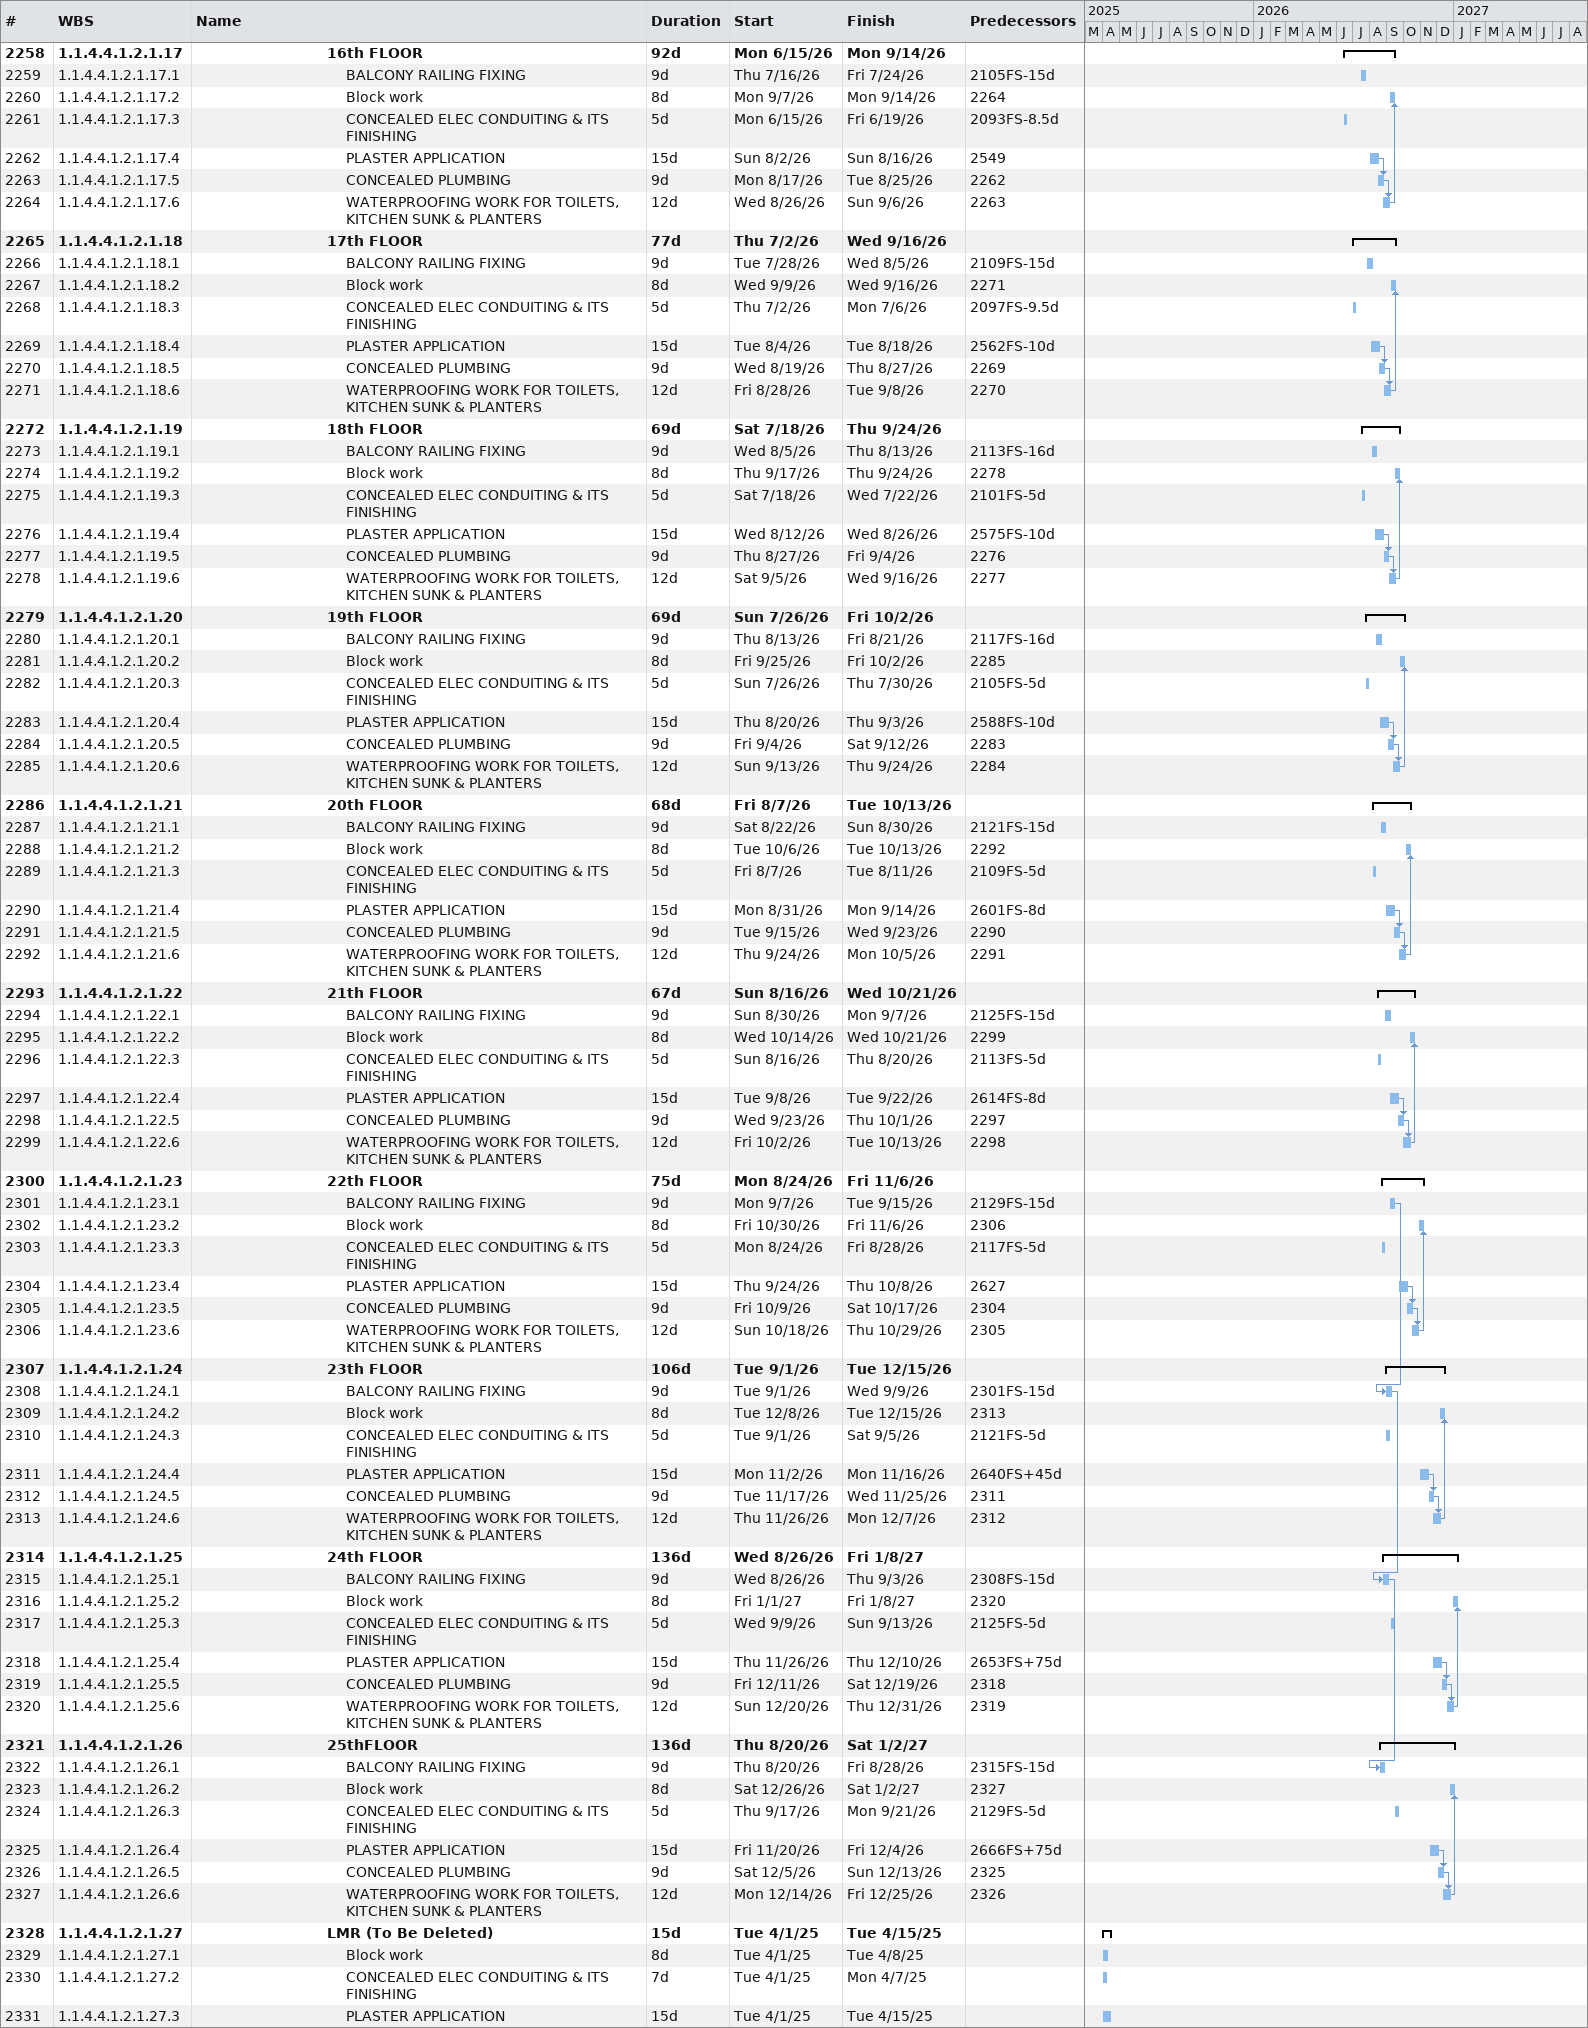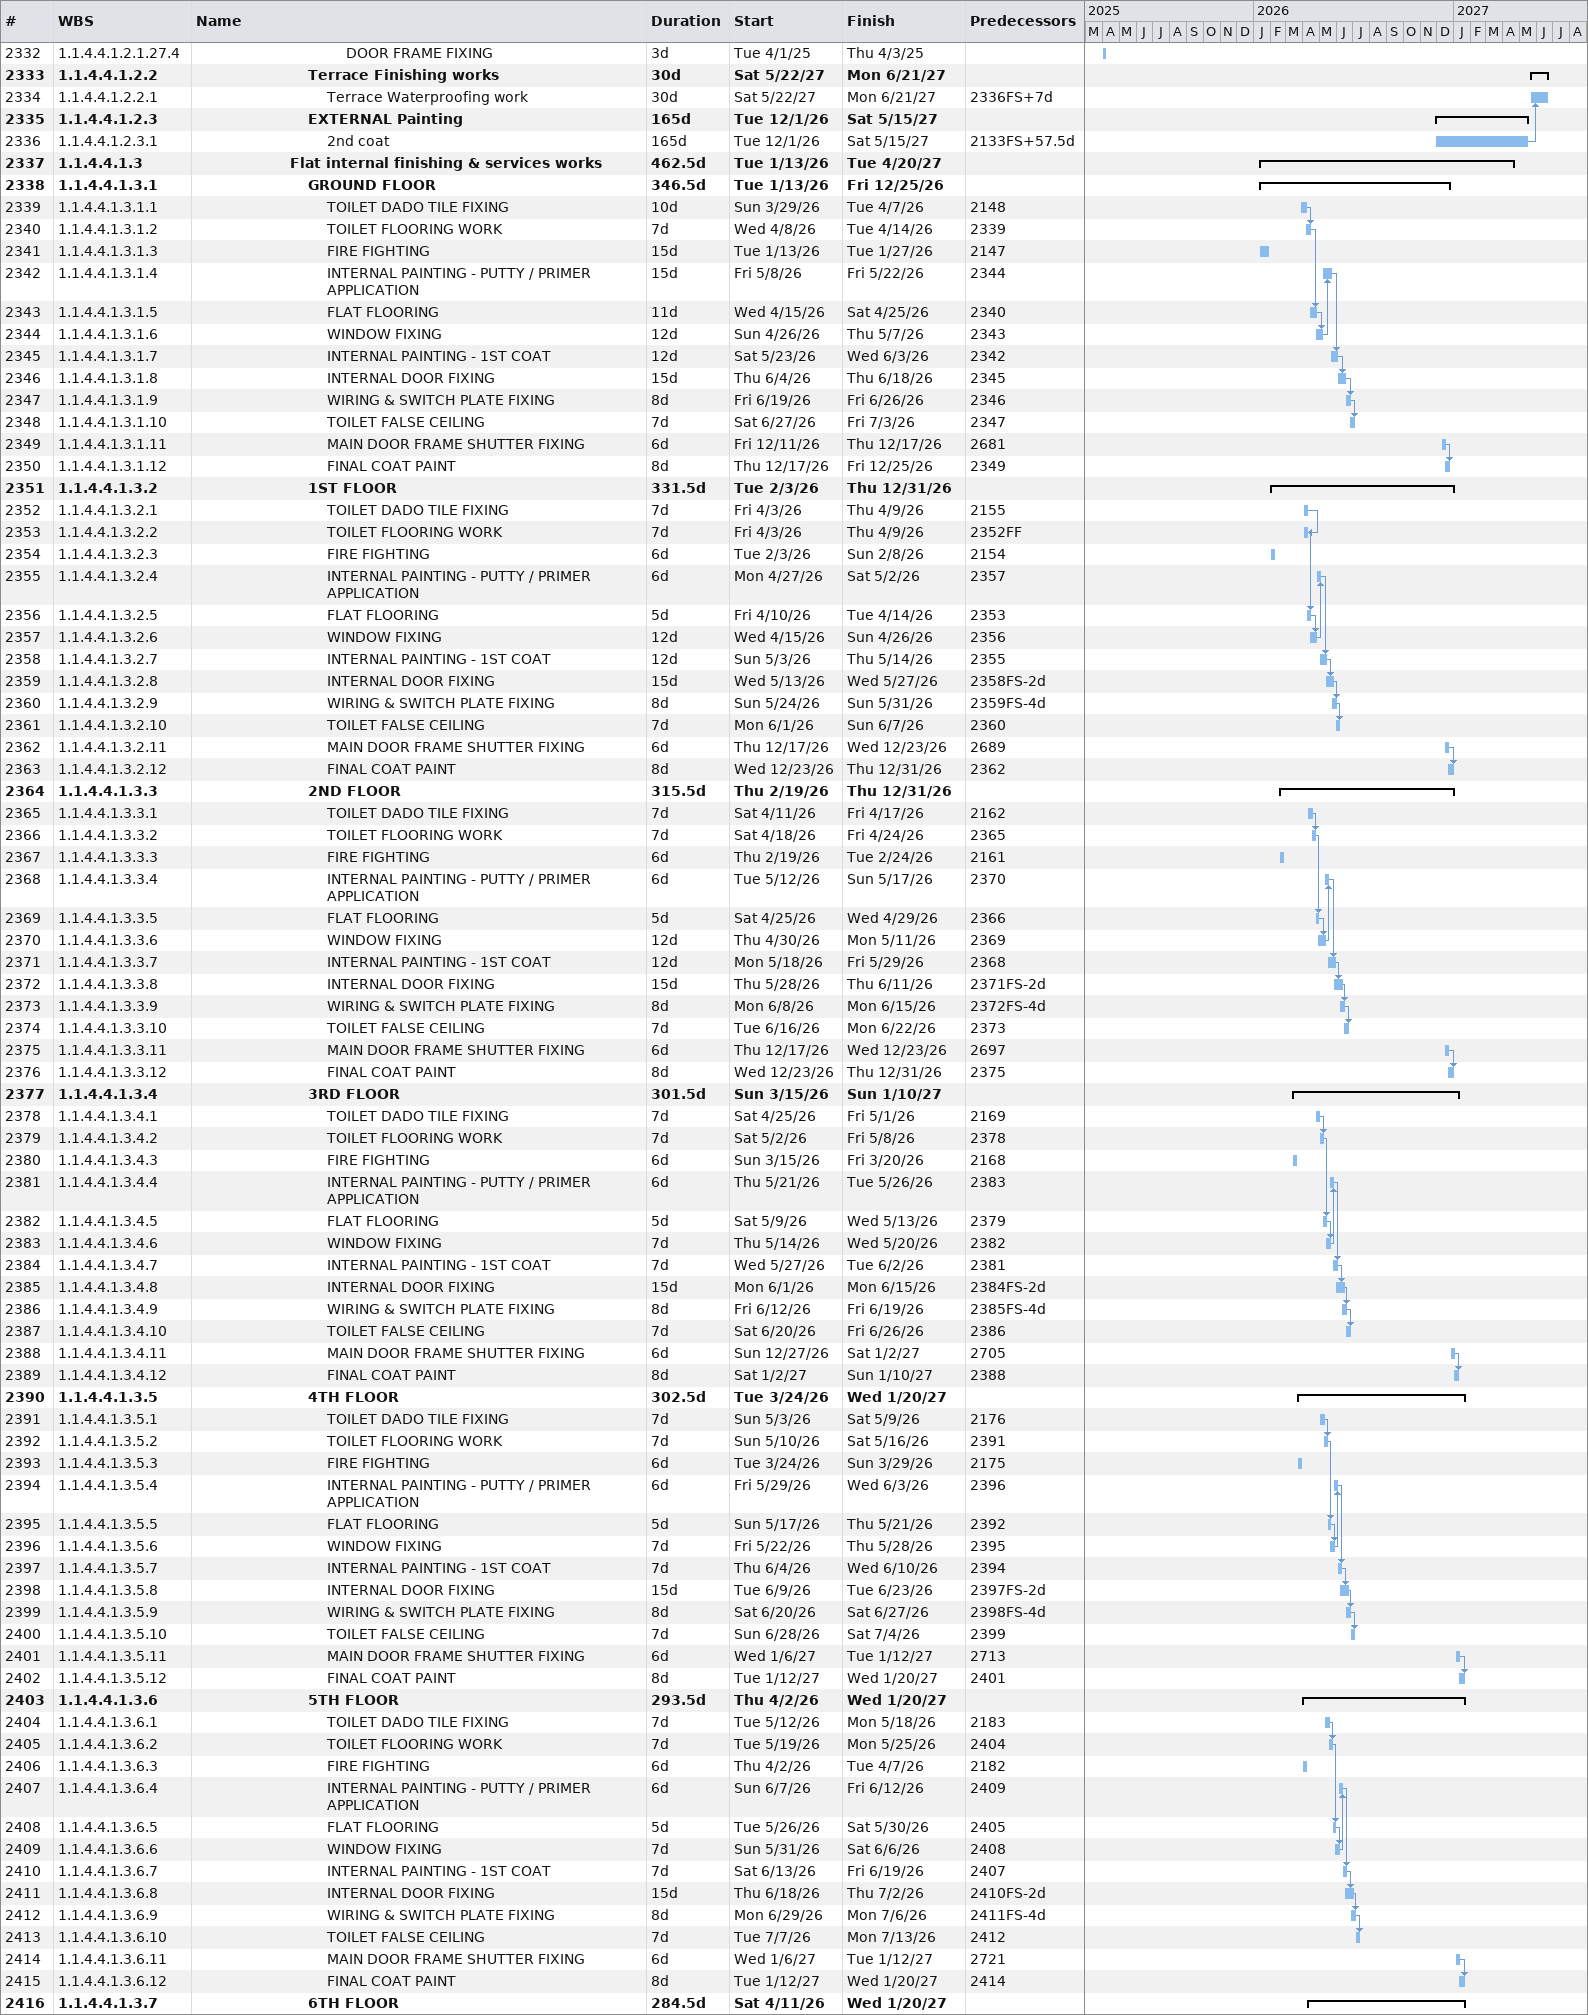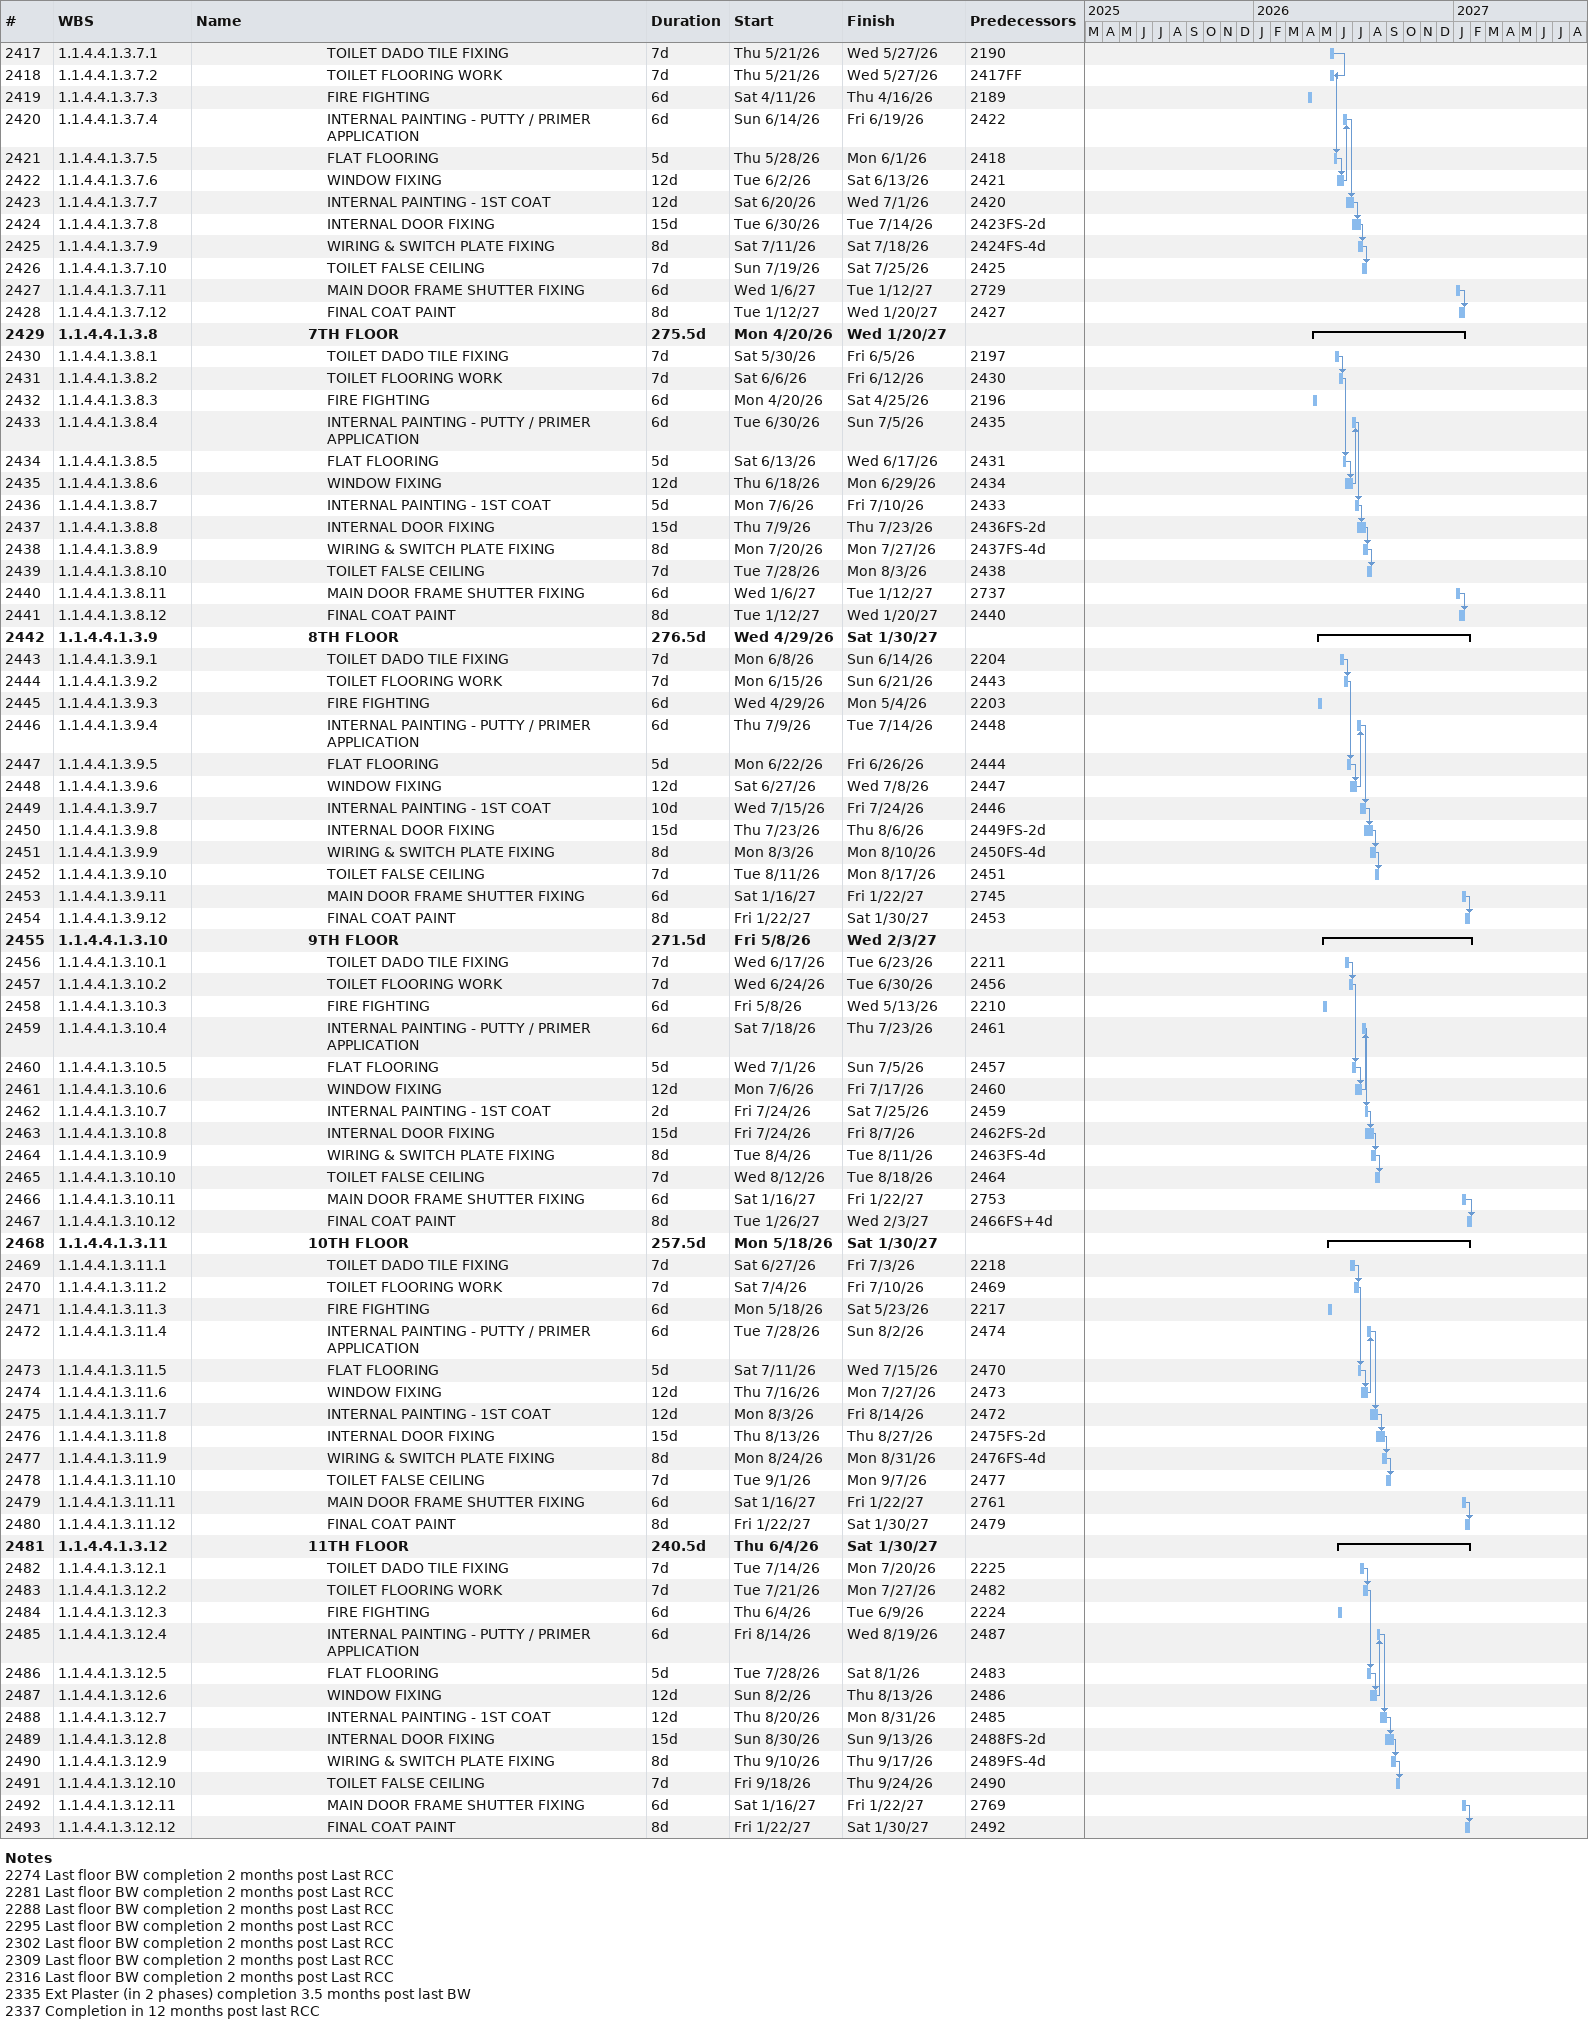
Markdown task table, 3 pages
| ID | WBS | Task | Duration | Start | Finish | Predecessors |
|---|---|---|---|---|---|---|
| 2258 | 1.1.4.4.1.2.1.17 | **16th FLOOR** | 92d | 2026-06-15 | 2026-09-14 |  |
| 2259 | 1.1.4.4.1.2.1.17.1 | BALCONY RAILING FIXING | 9d | 2026-07-16 | 2026-07-24 | 2105FS-15d |
| 2260 | 1.1.4.4.1.2.1.17.2 | Block work | 8d | 2026-09-07 | 2026-09-14 | 2264 |
| 2261 | 1.1.4.4.1.2.1.17.3 | CONCEALED ELEC CONDUITING & ITS FINISHING | 5d | 2026-06-15 | 2026-06-19 | 2093FS-8.5d |
| 2262 | 1.1.4.4.1.2.1.17.4 | PLASTER APPLICATION | 15d | 2026-08-02 | 2026-08-16 | 2549 |
| 2263 | 1.1.4.4.1.2.1.17.5 | CONCEALED PLUMBING | 9d | 2026-08-17 | 2026-08-25 | 2262 |
| 2264 | 1.1.4.4.1.2.1.17.6 | WATERPROOFING WORK FOR TOILETS, KITCHEN SUNK & PLANTERS | 12d | 2026-08-26 | 2026-09-06 | 2263 |
| 2265 | 1.1.4.4.1.2.1.18 | **17th FLOOR** | 77d | 2026-07-02 | 2026-09-16 |  |
| 2266 | 1.1.4.4.1.2.1.18.1 | BALCONY RAILING FIXING | 9d | 2026-07-28 | 2026-08-05 | 2109FS-15d |
| 2267 | 1.1.4.4.1.2.1.18.2 | Block work | 8d | 2026-09-09 | 2026-09-16 | 2271 |
| 2268 | 1.1.4.4.1.2.1.18.3 | CONCEALED ELEC CONDUITING & ITS FINISHING | 5d | 2026-07-02 | 2026-07-06 | 2097FS-9.5d |
| 2269 | 1.1.4.4.1.2.1.18.4 | PLASTER APPLICATION | 15d | 2026-08-04 | 2026-08-18 | 2562FS-10d |
| 2270 | 1.1.4.4.1.2.1.18.5 | CONCEALED PLUMBING | 9d | 2026-08-19 | 2026-08-27 | 2269 |
| 2271 | 1.1.4.4.1.2.1.18.6 | WATERPROOFING WORK FOR TOILETS, KITCHEN SUNK & PLANTERS | 12d | 2026-08-28 | 2026-09-08 | 2270 |
| 2272 | 1.1.4.4.1.2.1.19 | **18th FLOOR** | 69d | 2026-07-18 | 2026-09-24 |  |
| 2273 | 1.1.4.4.1.2.1.19.1 | BALCONY RAILING FIXING | 9d | 2026-08-05 | 2026-08-13 | 2113FS-16d |
| 2274 | 1.1.4.4.1.2.1.19.2 | Block work | 8d | 2026-09-17 | 2026-09-24 | 2278 |
| 2275 | 1.1.4.4.1.2.1.19.3 | CONCEALED ELEC CONDUITING & ITS FINISHING | 5d | 2026-07-18 | 2026-07-22 | 2101FS-5d |
| 2276 | 1.1.4.4.1.2.1.19.4 | PLASTER APPLICATION | 15d | 2026-08-12 | 2026-08-26 | 2575FS-10d |
| 2277 | 1.1.4.4.1.2.1.19.5 | CONCEALED PLUMBING | 9d | 2026-08-27 | 2026-09-04 | 2276 |
| 2278 | 1.1.4.4.1.2.1.19.6 | WATERPROOFING WORK FOR TOILETS, KITCHEN SUNK & PLANTERS | 12d | 2026-09-05 | 2026-09-16 | 2277 |
| 2279 | 1.1.4.4.1.2.1.20 | **19th FLOOR** | 69d | 2026-07-26 | 2026-10-02 |  |
| 2280 | 1.1.4.4.1.2.1.20.1 | BALCONY RAILING FIXING | 9d | 2026-08-13 | 2026-08-21 | 2117FS-16d |
| 2281 | 1.1.4.4.1.2.1.20.2 | Block work | 8d | 2026-09-25 | 2026-10-02 | 2285 |
| 2282 | 1.1.4.4.1.2.1.20.3 | CONCEALED ELEC CONDUITING & ITS FINISHING | 5d | 2026-07-26 | 2026-07-30 | 2105FS-5d |
| 2283 | 1.1.4.4.1.2.1.20.4 | PLASTER APPLICATION | 15d | 2026-08-20 | 2026-09-03 | 2588FS-10d |
| 2284 | 1.1.4.4.1.2.1.20.5 | CONCEALED PLUMBING | 9d | 2026-09-04 | 2026-09-12 | 2283 |
| 2285 | 1.1.4.4.1.2.1.20.6 | WATERPROOFING WORK FOR TOILETS, KITCHEN SUNK & PLANTERS | 12d | 2026-09-13 | 2026-09-24 | 2284 |
| 2286 | 1.1.4.4.1.2.1.21 | **20th FLOOR** | 68d | 2026-08-07 | 2026-10-13 |  |
| 2287 | 1.1.4.4.1.2.1.21.1 | BALCONY RAILING FIXING | 9d | 2026-08-22 | 2026-08-30 | 2121FS-15d |
| 2288 | 1.1.4.4.1.2.1.21.2 | Block work | 8d | 2026-10-06 | 2026-10-13 | 2292 |
| 2289 | 1.1.4.4.1.2.1.21.3 | CONCEALED ELEC CONDUITING & ITS FINISHING | 5d | 2026-08-07 | 2026-08-11 | 2109FS-5d |
| 2290 | 1.1.4.4.1.2.1.21.4 | PLASTER APPLICATION | 15d | 2026-08-31 | 2026-09-14 | 2601FS-8d |
| 2291 | 1.1.4.4.1.2.1.21.5 | CONCEALED PLUMBING | 9d | 2026-09-15 | 2026-09-23 | 2290 |
| 2292 | 1.1.4.4.1.2.1.21.6 | WATERPROOFING WORK FOR TOILETS, KITCHEN SUNK & PLANTERS | 12d | 2026-09-24 | 2026-10-05 | 2291 |
| 2293 | 1.1.4.4.1.2.1.22 | **21th FLOOR** | 67d | 2026-08-16 | 2026-10-21 |  |
| 2294 | 1.1.4.4.1.2.1.22.1 | BALCONY RAILING FIXING | 9d | 2026-08-30 | 2026-09-07 | 2125FS-15d |
| 2295 | 1.1.4.4.1.2.1.22.2 | Block work | 8d | 2026-10-14 | 2026-10-21 | 2299 |
| 2296 | 1.1.4.4.1.2.1.22.3 | CONCEALED ELEC CONDUITING & ITS FINISHING | 5d | 2026-08-16 | 2026-08-20 | 2113FS-5d |
| 2297 | 1.1.4.4.1.2.1.22.4 | PLASTER APPLICATION | 15d | 2026-09-08 | 2026-09-22 | 2614FS-8d |
| 2298 | 1.1.4.4.1.2.1.22.5 | CONCEALED PLUMBING | 9d | 2026-09-23 | 2026-10-01 | 2297 |
| 2299 | 1.1.4.4.1.2.1.22.6 | WATERPROOFING WORK FOR TOILETS, KITCHEN SUNK & PLANTERS | 12d | 2026-10-02 | 2026-10-13 | 2298 |
| 2300 | 1.1.4.4.1.2.1.23 | **22th FLOOR** | 75d | 2026-08-24 | 2026-11-06 |  |
| 2301 | 1.1.4.4.1.2.1.23.1 | BALCONY RAILING FIXING | 9d | 2026-09-07 | 2026-09-15 | 2129FS-15d |
| 2302 | 1.1.4.4.1.2.1.23.2 | Block work | 8d | 2026-10-30 | 2026-11-06 | 2306 |
| 2303 | 1.1.4.4.1.2.1.23.3 | CONCEALED ELEC CONDUITING & ITS FINISHING | 5d | 2026-08-24 | 2026-08-28 | 2117FS-5d |
| 2304 | 1.1.4.4.1.2.1.23.4 | PLASTER APPLICATION | 15d | 2026-09-24 | 2026-10-08 | 2627 |
| 2305 | 1.1.4.4.1.2.1.23.5 | CONCEALED PLUMBING | 9d | 2026-10-09 | 2026-10-17 | 2304 |
| 2306 | 1.1.4.4.1.2.1.23.6 | WATERPROOFING WORK FOR TOILETS, KITCHEN SUNK & PLANTERS | 12d | 2026-10-18 | 2026-10-29 | 2305 |
| 2307 | 1.1.4.4.1.2.1.24 | **23th FLOOR** | 106d | 2026-09-01 | 2026-12-15 |  |
| 2308 | 1.1.4.4.1.2.1.24.1 | BALCONY RAILING FIXING | 9d | 2026-09-01 | 2026-09-09 | 2301FS-15d |
| 2309 | 1.1.4.4.1.2.1.24.2 | Block work | 8d | 2026-12-08 | 2026-12-15 | 2313 |
| 2310 | 1.1.4.4.1.2.1.24.3 | CONCEALED ELEC CONDUITING & ITS FINISHING | 5d | 2026-09-01 | 2026-09-05 | 2121FS-5d |
| 2311 | 1.1.4.4.1.2.1.24.4 | PLASTER APPLICATION | 15d | 2026-11-02 | 2026-11-16 | 2640FS+45d |
| 2312 | 1.1.4.4.1.2.1.24.5 | CONCEALED PLUMBING | 9d | 2026-11-17 | 2026-11-25 | 2311 |
| 2313 | 1.1.4.4.1.2.1.24.6 | WATERPROOFING WORK FOR TOILETS, KITCHEN SUNK & PLANTERS | 12d | 2026-11-26 | 2026-12-07 | 2312 |
| 2314 | 1.1.4.4.1.2.1.25 | **24th FLOOR** | 136d | 2026-08-26 | 2027-01-08 |  |
| 2315 | 1.1.4.4.1.2.1.25.1 | BALCONY RAILING FIXING | 9d | 2026-08-26 | 2026-09-03 | 2308FS-15d |
| 2316 | 1.1.4.4.1.2.1.25.2 | Block work | 8d | 2027-01-01 | 2027-01-08 | 2320 |
| 2317 | 1.1.4.4.1.2.1.25.3 | CONCEALED ELEC CONDUITING & ITS FINISHING | 5d | 2026-09-09 | 2026-09-13 | 2125FS-5d |
| 2318 | 1.1.4.4.1.2.1.25.4 | PLASTER APPLICATION | 15d | 2026-11-26 | 2026-12-10 | 2653FS+75d |
| 2319 | 1.1.4.4.1.2.1.25.5 | CONCEALED PLUMBING | 9d | 2026-12-11 | 2026-12-19 | 2318 |
| 2320 | 1.1.4.4.1.2.1.25.6 | WATERPROOFING WORK FOR TOILETS, KITCHEN SUNK & PLANTERS | 12d | 2026-12-20 | 2026-12-31 | 2319 |
| 2321 | 1.1.4.4.1.2.1.26 | **25thFLOOR** | 136d | 2026-08-20 | 2027-01-02 |  |
| 2322 | 1.1.4.4.1.2.1.26.1 | BALCONY RAILING FIXING | 9d | 2026-08-20 | 2026-08-28 | 2315FS-15d |
| 2323 | 1.1.4.4.1.2.1.26.2 | Block work | 8d | 2026-12-26 | 2027-01-02 | 2327 |
| 2324 | 1.1.4.4.1.2.1.26.3 | CONCEALED ELEC CONDUITING & ITS FINISHING | 5d | 2026-09-17 | 2026-09-21 | 2129FS-5d |
| 2325 | 1.1.4.4.1.2.1.26.4 | PLASTER APPLICATION | 15d | 2026-11-20 | 2026-12-04 | 2666FS+75d |
| 2326 | 1.1.4.4.1.2.1.26.5 | CONCEALED PLUMBING | 9d | 2026-12-05 | 2026-12-13 | 2325 |
| 2327 | 1.1.4.4.1.2.1.26.6 | WATERPROOFING WORK FOR TOILETS, KITCHEN SUNK & PLANTERS | 12d | 2026-12-14 | 2026-12-25 | 2326 |
| 2328 | 1.1.4.4.1.2.1.27 | **LMR (To Be Deleted)** | 15d | 2025-04-01 | 2025-04-15 |  |
| 2329 | 1.1.4.4.1.2.1.27.1 | Block work | 8d | 2025-04-01 | 2025-04-08 |  |
| 2330 | 1.1.4.4.1.2.1.27.2 | CONCEALED ELEC CONDUITING & ITS FINISHING | 7d | 2025-04-01 | 2025-04-07 |  |
| 2331 | 1.1.4.4.1.2.1.27.3 | PLASTER APPLICATION | 15d | 2025-04-01 | 2025-04-15 |  |
| 2332 | 1.1.4.4.1.2.1.27.4 | DOOR FRAME FIXING | 3d | 2025-04-01 | 2025-04-03 |  |
| 2333 | 1.1.4.4.1.2.2 | **Terrace Finishing works** | 30d | 2027-05-22 | 2027-06-21 |  |
| 2334 | 1.1.4.4.1.2.2.1 | Terrace Waterproofing work | 30d | 2027-05-22 | 2027-06-21 | 2336FS+7d |
| 2335 | 1.1.4.4.1.2.3 | **EXTERNAL Painting** | 165d | 2026-12-01 | 2027-05-15 |  |
| 2336 | 1.1.4.4.1.2.3.1 | 2nd coat | 165d | 2026-12-01 | 2027-05-15 | 2133FS+57.5d |
| 2337 | 1.1.4.4.1.3 | **Flat internal finishing & services works** | 462.5d | 2026-01-13 | 2027-04-20 |  |
| 2338 | 1.1.4.4.1.3.1 | **GROUND FLOOR** | 346.5d | 2026-01-13 | 2026-12-25 |  |
| 2339 | 1.1.4.4.1.3.1.1 | TOILET DADO TILE FIXING | 10d | 2026-03-29 | 2026-04-07 | 2148 |
| 2340 | 1.1.4.4.1.3.1.2 | TOILET FLOORING WORK | 7d | 2026-04-08 | 2026-04-14 | 2339 |
| 2341 | 1.1.4.4.1.3.1.3 | FIRE FIGHTING | 15d | 2026-01-13 | 2026-01-27 | 2147 |
| 2342 | 1.1.4.4.1.3.1.4 | INTERNAL PAINTING - PUTTY / PRIMER APPLICATION | 15d | 2026-05-08 | 2026-05-22 | 2344 |
| 2343 | 1.1.4.4.1.3.1.5 | FLAT FLOORING | 11d | 2026-04-15 | 2026-04-25 | 2340 |
| 2344 | 1.1.4.4.1.3.1.6 | WINDOW FIXING | 12d | 2026-04-26 | 2026-05-07 | 2343 |
| 2345 | 1.1.4.4.1.3.1.7 | INTERNAL PAINTING - 1ST COAT | 12d | 2026-05-23 | 2026-06-03 | 2342 |
| 2346 | 1.1.4.4.1.3.1.8 | INTERNAL DOOR FIXING | 15d | 2026-06-04 | 2026-06-18 | 2345 |
| 2347 | 1.1.4.4.1.3.1.9 | WIRING & SWITCH PLATE FIXING | 8d | 2026-06-19 | 2026-06-26 | 2346 |
| 2348 | 1.1.4.4.1.3.1.10 | TOILET FALSE CEILING | 7d | 2026-06-27 | 2026-07-03 | 2347 |
| 2349 | 1.1.4.4.1.3.1.11 | MAIN DOOR FRAME SHUTTER FIXING | 6d | 2026-12-11 | 2026-12-17 | 2681 |
| 2350 | 1.1.4.4.1.3.1.12 | FINAL COAT PAINT | 8d | 2026-12-17 | 2026-12-25 | 2349 |
| 2351 | 1.1.4.4.1.3.2 | **1ST FLOOR** | 331.5d | 2026-02-03 | 2026-12-31 |  |
| 2352 | 1.1.4.4.1.3.2.1 | TOILET DADO TILE FIXING | 7d | 2026-04-03 | 2026-04-09 | 2155 |
| 2353 | 1.1.4.4.1.3.2.2 | TOILET FLOORING WORK | 7d | 2026-04-03 | 2026-04-09 | 2352FF |
| 2354 | 1.1.4.4.1.3.2.3 | FIRE FIGHTING | 6d | 2026-02-03 | 2026-02-08 | 2154 |
| 2355 | 1.1.4.4.1.3.2.4 | INTERNAL PAINTING - PUTTY / PRIMER APPLICATION | 6d | 2026-04-27 | 2026-05-02 | 2357 |
| 2356 | 1.1.4.4.1.3.2.5 | FLAT FLOORING | 5d | 2026-04-10 | 2026-04-14 | 2353 |
| 2357 | 1.1.4.4.1.3.2.6 | WINDOW FIXING | 12d | 2026-04-15 | 2026-04-26 | 2356 |
| 2358 | 1.1.4.4.1.3.2.7 | INTERNAL PAINTING - 1ST COAT | 12d | 2026-05-03 | 2026-05-14 | 2355 |
| 2359 | 1.1.4.4.1.3.2.8 | INTERNAL DOOR FIXING | 15d | 2026-05-13 | 2026-05-27 | 2358FS-2d |
| 2360 | 1.1.4.4.1.3.2.9 | WIRING & SWITCH PLATE FIXING | 8d | 2026-05-24 | 2026-05-31 | 2359FS-4d |
| 2361 | 1.1.4.4.1.3.2.10 | TOILET FALSE CEILING | 7d | 2026-06-01 | 2026-06-07 | 2360 |
| 2362 | 1.1.4.4.1.3.2.11 | MAIN DOOR FRAME SHUTTER FIXING | 6d | 2026-12-17 | 2026-12-23 | 2689 |
| 2363 | 1.1.4.4.1.3.2.12 | FINAL COAT PAINT | 8d | 2026-12-23 | 2026-12-31 | 2362 |
| 2364 | 1.1.4.4.1.3.3 | **2ND FLOOR** | 315.5d | 2026-02-19 | 2026-12-31 |  |
| 2365 | 1.1.4.4.1.3.3.1 | TOILET DADO TILE FIXING | 7d | 2026-04-11 | 2026-04-17 | 2162 |
| 2366 | 1.1.4.4.1.3.3.2 | TOILET FLOORING WORK | 7d | 2026-04-18 | 2026-04-24 | 2365 |
| 2367 | 1.1.4.4.1.3.3.3 | FIRE FIGHTING | 6d | 2026-02-19 | 2026-02-24 | 2161 |
| 2368 | 1.1.4.4.1.3.3.4 | INTERNAL PAINTING - PUTTY / PRIMER APPLICATION | 6d | 2026-05-12 | 2026-05-17 | 2370 |
| 2369 | 1.1.4.4.1.3.3.5 | FLAT FLOORING | 5d | 2026-04-25 | 2026-04-29 | 2366 |
| 2370 | 1.1.4.4.1.3.3.6 | WINDOW FIXING | 12d | 2026-04-30 | 2026-05-11 | 2369 |
| 2371 | 1.1.4.4.1.3.3.7 | INTERNAL PAINTING - 1ST COAT | 12d | 2026-05-18 | 2026-05-29 | 2368 |
| 2372 | 1.1.4.4.1.3.3.8 | INTERNAL DOOR FIXING | 15d | 2026-05-28 | 2026-06-11 | 2371FS-2d |
| 2373 | 1.1.4.4.1.3.3.9 | WIRING & SWITCH PLATE FIXING | 8d | 2026-06-08 | 2026-06-15 | 2372FS-4d |
| 2374 | 1.1.4.4.1.3.3.10 | TOILET FALSE CEILING | 7d | 2026-06-16 | 2026-06-22 | 2373 |
| 2375 | 1.1.4.4.1.3.3.11 | MAIN DOOR FRAME SHUTTER FIXING | 6d | 2026-12-17 | 2026-12-23 | 2697 |
| 2376 | 1.1.4.4.1.3.3.12 | FINAL COAT PAINT | 8d | 2026-12-23 | 2026-12-31 | 2375 |
| 2377 | 1.1.4.4.1.3.4 | **3RD FLOOR** | 301.5d | 2026-03-15 | 2027-01-10 |  |
| 2378 | 1.1.4.4.1.3.4.1 | TOILET DADO TILE FIXING | 7d | 2026-04-25 | 2026-05-01 | 2169 |
| 2379 | 1.1.4.4.1.3.4.2 | TOILET FLOORING WORK | 7d | 2026-05-02 | 2026-05-08 | 2378 |
| 2380 | 1.1.4.4.1.3.4.3 | FIRE FIGHTING | 6d | 2026-03-15 | 2026-03-20 | 2168 |
| 2381 | 1.1.4.4.1.3.4.4 | INTERNAL PAINTING - PUTTY / PRIMER APPLICATION | 6d | 2026-05-21 | 2026-05-26 | 2383 |
| 2382 | 1.1.4.4.1.3.4.5 | FLAT FLOORING | 5d | 2026-05-09 | 2026-05-13 | 2379 |
| 2383 | 1.1.4.4.1.3.4.6 | WINDOW FIXING | 7d | 2026-05-14 | 2026-05-20 | 2382 |
| 2384 | 1.1.4.4.1.3.4.7 | INTERNAL PAINTING - 1ST COAT | 7d | 2026-05-27 | 2026-06-02 | 2381 |
| 2385 | 1.1.4.4.1.3.4.8 | INTERNAL DOOR FIXING | 15d | 2026-06-01 | 2026-06-15 | 2384FS-2d |
| 2386 | 1.1.4.4.1.3.4.9 | WIRING & SWITCH PLATE FIXING | 8d | 2026-06-12 | 2026-06-19 | 2385FS-4d |
| 2387 | 1.1.4.4.1.3.4.10 | TOILET FALSE CEILING | 7d | 2026-06-20 | 2026-06-26 | 2386 |
| 2388 | 1.1.4.4.1.3.4.11 | MAIN DOOR FRAME SHUTTER FIXING | 6d | 2026-12-27 | 2027-01-02 | 2705 |
| 2389 | 1.1.4.4.1.3.4.12 | FINAL COAT PAINT | 8d | 2027-01-02 | 2027-01-10 | 2388 |
| 2390 | 1.1.4.4.1.3.5 | **4TH FLOOR** | 302.5d | 2026-03-24 | 2027-01-20 |  |
| 2391 | 1.1.4.4.1.3.5.1 | TOILET DADO TILE FIXING | 7d | 2026-05-03 | 2026-05-09 | 2176 |
| 2392 | 1.1.4.4.1.3.5.2 | TOILET FLOORING WORK | 7d | 2026-05-10 | 2026-05-16 | 2391 |
| 2393 | 1.1.4.4.1.3.5.3 | FIRE FIGHTING | 6d | 2026-03-24 | 2026-03-29 | 2175 |
| 2394 | 1.1.4.4.1.3.5.4 | INTERNAL PAINTING - PUTTY / PRIMER APPLICATION | 6d | 2026-05-29 | 2026-06-03 | 2396 |
| 2395 | 1.1.4.4.1.3.5.5 | FLAT FLOORING | 5d | 2026-05-17 | 2026-05-21 | 2392 |
| 2396 | 1.1.4.4.1.3.5.6 | WINDOW FIXING | 7d | 2026-05-22 | 2026-05-28 | 2395 |
| 2397 | 1.1.4.4.1.3.5.7 | INTERNAL PAINTING - 1ST COAT | 7d | 2026-06-04 | 2026-06-10 | 2394 |
| 2398 | 1.1.4.4.1.3.5.8 | INTERNAL DOOR FIXING | 15d | 2026-06-09 | 2026-06-23 | 2397FS-2d |
| 2399 | 1.1.4.4.1.3.5.9 | WIRING & SWITCH PLATE FIXING | 8d | 2026-06-20 | 2026-06-27 | 2398FS-4d |
| 2400 | 1.1.4.4.1.3.5.10 | TOILET FALSE CEILING | 7d | 2026-06-28 | 2026-07-04 | 2399 |
| 2401 | 1.1.4.4.1.3.5.11 | MAIN DOOR FRAME SHUTTER FIXING | 6d | 2027-01-06 | 2027-01-12 | 2713 |
| 2402 | 1.1.4.4.1.3.5.12 | FINAL COAT PAINT | 8d | 2027-01-12 | 2027-01-20 | 2401 |
| 2403 | 1.1.4.4.1.3.6 | **5TH FLOOR** | 293.5d | 2026-04-02 | 2027-01-20 |  |
| 2404 | 1.1.4.4.1.3.6.1 | TOILET DADO TILE FIXING | 7d | 2026-05-12 | 2026-05-18 | 2183 |
| 2405 | 1.1.4.4.1.3.6.2 | TOILET FLOORING WORK | 7d | 2026-05-19 | 2026-05-25 | 2404 |
| 2406 | 1.1.4.4.1.3.6.3 | FIRE FIGHTING | 6d | 2026-04-02 | 2026-04-07 | 2182 |
| 2407 | 1.1.4.4.1.3.6.4 | INTERNAL PAINTING - PUTTY / PRIMER APPLICATION | 6d | 2026-06-07 | 2026-06-12 | 2409 |
| 2408 | 1.1.4.4.1.3.6.5 | FLAT FLOORING | 5d | 2026-05-26 | 2026-05-30 | 2405 |
| 2409 | 1.1.4.4.1.3.6.6 | WINDOW FIXING | 7d | 2026-05-31 | 2026-06-06 | 2408 |
| 2410 | 1.1.4.4.1.3.6.7 | INTERNAL PAINTING - 1ST COAT | 7d | 2026-06-13 | 2026-06-19 | 2407 |
| 2411 | 1.1.4.4.1.3.6.8 | INTERNAL DOOR FIXING | 15d | 2026-06-18 | 2026-07-02 | 2410FS-2d |
| 2412 | 1.1.4.4.1.3.6.9 | WIRING & SWITCH PLATE FIXING | 8d | 2026-06-29 | 2026-07-06 | 2411FS-4d |
| 2413 | 1.1.4.4.1.3.6.10 | TOILET FALSE CEILING | 7d | 2026-07-07 | 2026-07-13 | 2412 |
| 2414 | 1.1.4.4.1.3.6.11 | MAIN DOOR FRAME SHUTTER FIXING | 6d | 2027-01-06 | 2027-01-12 | 2721 |
| 2415 | 1.1.4.4.1.3.6.12 | FINAL COAT PAINT | 8d | 2027-01-12 | 2027-01-20 | 2414 |
| 2416 | 1.1.4.4.1.3.7 | **6TH FLOOR** | 284.5d | 2026-04-11 | 2027-01-20 |  |
| 2417 | 1.1.4.4.1.3.7.1 | TOILET DADO TILE FIXING | 7d | 2026-05-21 | 2026-05-27 | 2190 |
| 2418 | 1.1.4.4.1.3.7.2 | TOILET FLOORING WORK | 7d | 2026-05-21 | 2026-05-27 | 2417FF |
| 2419 | 1.1.4.4.1.3.7.3 | FIRE FIGHTING | 6d | 2026-04-11 | 2026-04-16 | 2189 |
| 2420 | 1.1.4.4.1.3.7.4 | INTERNAL PAINTING - PUTTY / PRIMER APPLICATION | 6d | 2026-06-14 | 2026-06-19 | 2422 |
| 2421 | 1.1.4.4.1.3.7.5 | FLAT FLOORING | 5d | 2026-05-28 | 2026-06-01 | 2418 |
| 2422 | 1.1.4.4.1.3.7.6 | WINDOW FIXING | 12d | 2026-06-02 | 2026-06-13 | 2421 |
| 2423 | 1.1.4.4.1.3.7.7 | INTERNAL PAINTING - 1ST COAT | 12d | 2026-06-20 | 2026-07-01 | 2420 |
| 2424 | 1.1.4.4.1.3.7.8 | INTERNAL DOOR FIXING | 15d | 2026-06-30 | 2026-07-14 | 2423FS-2d |
| 2425 | 1.1.4.4.1.3.7.9 | WIRING & SWITCH PLATE FIXING | 8d | 2026-07-11 | 2026-07-18 | 2424FS-4d |
| 2426 | 1.1.4.4.1.3.7.10 | TOILET FALSE CEILING | 7d | 2026-07-19 | 2026-07-25 | 2425 |
| 2427 | 1.1.4.4.1.3.7.11 | MAIN DOOR FRAME SHUTTER FIXING | 6d | 2027-01-06 | 2027-01-12 | 2729 |
| 2428 | 1.1.4.4.1.3.7.12 | FINAL COAT PAINT | 8d | 2027-01-12 | 2027-01-20 | 2427 |
| 2429 | 1.1.4.4.1.3.8 | **7TH FLOOR** | 275.5d | 2026-04-20 | 2027-01-20 |  |
| 2430 | 1.1.4.4.1.3.8.1 | TOILET DADO TILE FIXING | 7d | 2026-05-30 | 2026-06-05 | 2197 |
| 2431 | 1.1.4.4.1.3.8.2 | TOILET FLOORING WORK | 7d | 2026-06-06 | 2026-06-12 | 2430 |
| 2432 | 1.1.4.4.1.3.8.3 | FIRE FIGHTING | 6d | 2026-04-20 | 2026-04-25 | 2196 |
| 2433 | 1.1.4.4.1.3.8.4 | INTERNAL PAINTING - PUTTY / PRIMER APPLICATION | 6d | 2026-06-30 | 2026-07-05 | 2435 |
| 2434 | 1.1.4.4.1.3.8.5 | FLAT FLOORING | 5d | 2026-06-13 | 2026-06-17 | 2431 |
| 2435 | 1.1.4.4.1.3.8.6 | WINDOW FIXING | 12d | 2026-06-18 | 2026-06-29 | 2434 |
| 2436 | 1.1.4.4.1.3.8.7 | INTERNAL PAINTING - 1ST COAT | 5d | 2026-07-06 | 2026-07-10 | 2433 |
| 2437 | 1.1.4.4.1.3.8.8 | INTERNAL DOOR FIXING | 15d | 2026-07-09 | 2026-07-23 | 2436FS-2d |
| 2438 | 1.1.4.4.1.3.8.9 | WIRING & SWITCH PLATE FIXING | 8d | 2026-07-20 | 2026-07-27 | 2437FS-4d |
| 2439 | 1.1.4.4.1.3.8.10 | TOILET FALSE CEILING | 7d | 2026-07-28 | 2026-08-03 | 2438 |
| 2440 | 1.1.4.4.1.3.8.11 | MAIN DOOR FRAME SHUTTER FIXING | 6d | 2027-01-06 | 2027-01-12 | 2737 |
| 2441 | 1.1.4.4.1.3.8.12 | FINAL COAT PAINT | 8d | 2027-01-12 | 2027-01-20 | 2440 |
| 2442 | 1.1.4.4.1.3.9 | **8TH FLOOR** | 276.5d | 2026-04-29 | 2027-01-30 |  |
| 2443 | 1.1.4.4.1.3.9.1 | TOILET DADO TILE FIXING | 7d | 2026-06-08 | 2026-06-14 | 2204 |
| 2444 | 1.1.4.4.1.3.9.2 | TOILET FLOORING WORK | 7d | 2026-06-15 | 2026-06-21 | 2443 |
| 2445 | 1.1.4.4.1.3.9.3 | FIRE FIGHTING | 6d | 2026-04-29 | 2026-05-04 | 2203 |
| 2446 | 1.1.4.4.1.3.9.4 | INTERNAL PAINTING - PUTTY / PRIMER APPLICATION | 6d | 2026-07-09 | 2026-07-14 | 2448 |
| 2447 | 1.1.4.4.1.3.9.5 | FLAT FLOORING | 5d | 2026-06-22 | 2026-06-26 | 2444 |
| 2448 | 1.1.4.4.1.3.9.6 | WINDOW FIXING | 12d | 2026-06-27 | 2026-07-08 | 2447 |
| 2449 | 1.1.4.4.1.3.9.7 | INTERNAL PAINTING - 1ST COAT | 10d | 2026-07-15 | 2026-07-24 | 2446 |
| 2450 | 1.1.4.4.1.3.9.8 | INTERNAL DOOR FIXING | 15d | 2026-07-23 | 2026-08-06 | 2449FS-2d |
| 2451 | 1.1.4.4.1.3.9.9 | WIRING & SWITCH PLATE FIXING | 8d | 2026-08-03 | 2026-08-10 | 2450FS-4d |
| 2452 | 1.1.4.4.1.3.9.10 | TOILET FALSE CEILING | 7d | 2026-08-11 | 2026-08-17 | 2451 |
| 2453 | 1.1.4.4.1.3.9.11 | MAIN DOOR FRAME SHUTTER FIXING | 6d | 2027-01-16 | 2027-01-22 | 2745 |
| 2454 | 1.1.4.4.1.3.9.12 | FINAL COAT PAINT | 8d | 2027-01-22 | 2027-01-30 | 2453 |
| 2455 | 1.1.4.4.1.3.10 | **9TH FLOOR** | 271.5d | 2026-05-08 | 2027-02-03 |  |
| 2456 | 1.1.4.4.1.3.10.1 | TOILET DADO TILE FIXING | 7d | 2026-06-17 | 2026-06-23 | 2211 |
| 2457 | 1.1.4.4.1.3.10.2 | TOILET FLOORING WORK | 7d | 2026-06-24 | 2026-06-30 | 2456 |
| 2458 | 1.1.4.4.1.3.10.3 | FIRE FIGHTING | 6d | 2026-05-08 | 2026-05-13 | 2210 |
| 2459 | 1.1.4.4.1.3.10.4 | INTERNAL PAINTING - PUTTY / PRIMER APPLICATION | 6d | 2026-07-18 | 2026-07-23 | 2461 |
| 2460 | 1.1.4.4.1.3.10.5 | FLAT FLOORING | 5d | 2026-07-01 | 2026-07-05 | 2457 |
| 2461 | 1.1.4.4.1.3.10.6 | WINDOW FIXING | 12d | 2026-07-06 | 2026-07-17 | 2460 |
| 2462 | 1.1.4.4.1.3.10.7 | INTERNAL PAINTING - 1ST COAT | 2d | 2026-07-24 | 2026-07-25 | 2459 |
| 2463 | 1.1.4.4.1.3.10.8 | INTERNAL DOOR FIXING | 15d | 2026-07-24 | 2026-08-07 | 2462FS-2d |
| 2464 | 1.1.4.4.1.3.10.9 | WIRING & SWITCH PLATE FIXING | 8d | 2026-08-04 | 2026-08-11 | 2463FS-4d |
| 2465 | 1.1.4.4.1.3.10.10 | TOILET FALSE CEILING | 7d | 2026-08-12 | 2026-08-18 | 2464 |
| 2466 | 1.1.4.4.1.3.10.11 | MAIN DOOR FRAME SHUTTER FIXING | 6d | 2027-01-16 | 2027-01-22 | 2753 |
| 2467 | 1.1.4.4.1.3.10.12 | FINAL COAT PAINT | 8d | 2027-01-26 | 2027-02-03 | 2466FS+4d |
| 2468 | 1.1.4.4.1.3.11 | **10TH FLOOR** | 257.5d | 2026-05-18 | 2027-01-30 |  |
| 2469 | 1.1.4.4.1.3.11.1 | TOILET DADO TILE FIXING | 7d | 2026-06-27 | 2026-07-03 | 2218 |
| 2470 | 1.1.4.4.1.3.11.2 | TOILET FLOORING WORK | 7d | 2026-07-04 | 2026-07-10 | 2469 |
| 2471 | 1.1.4.4.1.3.11.3 | FIRE FIGHTING | 6d | 2026-05-18 | 2026-05-23 | 2217 |
| 2472 | 1.1.4.4.1.3.11.4 | INTERNAL PAINTING - PUTTY / PRIMER APPLICATION | 6d | 2026-07-28 | 2026-08-02 | 2474 |
| 2473 | 1.1.4.4.1.3.11.5 | FLAT FLOORING | 5d | 2026-07-11 | 2026-07-15 | 2470 |
| 2474 | 1.1.4.4.1.3.11.6 | WINDOW FIXING | 12d | 2026-07-16 | 2026-07-27 | 2473 |
| 2475 | 1.1.4.4.1.3.11.7 | INTERNAL PAINTING - 1ST COAT | 12d | 2026-08-03 | 2026-08-14 | 2472 |
| 2476 | 1.1.4.4.1.3.11.8 | INTERNAL DOOR FIXING | 15d | 2026-08-13 | 2026-08-27 | 2475FS-2d |
| 2477 | 1.1.4.4.1.3.11.9 | WIRING & SWITCH PLATE FIXING | 8d | 2026-08-24 | 2026-08-31 | 2476FS-4d |
| 2478 | 1.1.4.4.1.3.11.10 | TOILET FALSE CEILING | 7d | 2026-09-01 | 2026-09-07 | 2477 |
| 2479 | 1.1.4.4.1.3.11.11 | MAIN DOOR FRAME SHUTTER FIXING | 6d | 2027-01-16 | 2027-01-22 | 2761 |
| 2480 | 1.1.4.4.1.3.11.12 | FINAL COAT PAINT | 8d | 2027-01-22 | 2027-01-30 | 2479 |
| 2481 | 1.1.4.4.1.3.12 | **11TH FLOOR** | 240.5d | 2026-06-04 | 2027-01-30 |  |
| 2482 | 1.1.4.4.1.3.12.1 | TOILET DADO TILE FIXING | 7d | 2026-07-14 | 2026-07-20 | 2225 |
| 2483 | 1.1.4.4.1.3.12.2 | TOILET FLOORING WORK | 7d | 2026-07-21 | 2026-07-27 | 2482 |
| 2484 | 1.1.4.4.1.3.12.3 | FIRE FIGHTING | 6d | 2026-06-04 | 2026-06-09 | 2224 |
| 2485 | 1.1.4.4.1.3.12.4 | INTERNAL PAINTING - PUTTY / PRIMER APPLICATION | 6d | 2026-08-14 | 2026-08-19 | 2487 |
| 2486 | 1.1.4.4.1.3.12.5 | FLAT FLOORING | 5d | 2026-07-28 | 2026-08-01 | 2483 |
| 2487 | 1.1.4.4.1.3.12.6 | WINDOW FIXING | 12d | 2026-08-02 | 2026-08-13 | 2486 |
| 2488 | 1.1.4.4.1.3.12.7 | INTERNAL PAINTING - 1ST COAT | 12d | 2026-08-20 | 2026-08-31 | 2485 |
| 2489 | 1.1.4.4.1.3.12.8 | INTERNAL DOOR FIXING | 15d | 2026-08-30 | 2026-09-13 | 2488FS-2d |
| 2490 | 1.1.4.4.1.3.12.9 | WIRING & SWITCH PLATE FIXING | 8d | 2026-09-10 | 2026-09-17 | 2489FS-4d |
| 2491 | 1.1.4.4.1.3.12.10 | TOILET FALSE CEILING | 7d | 2026-09-18 | 2026-09-24 | 2490 |
| 2492 | 1.1.4.4.1.3.12.11 | MAIN DOOR FRAME SHUTTER FIXING | 6d | 2027-01-16 | 2027-01-22 | 2769 |
| 2493 | 1.1.4.4.1.3.12.12 | FINAL COAT PAINT | 8d | 2027-01-22 | 2027-01-30 | 2492 |

Notes
- 2274: Last floor BW completion 2 months post Last RCC
- 2281: Last floor BW completion 2 months post Last RCC
- 2288: Last floor BW completion 2 months post Last RCC
- 2295: Last floor BW completion 2 months post Last RCC
- 2302: Last floor BW completion 2 months post Last RCC
- 2309: Last floor BW completion 2 months post Last RCC
- 2316: Last floor BW completion 2 months post Last RCC
- 2335: Ext Plaster (in 2 phases) completion 3.5 months post last BW
- 2337: Completion in 12 months post last RCC
